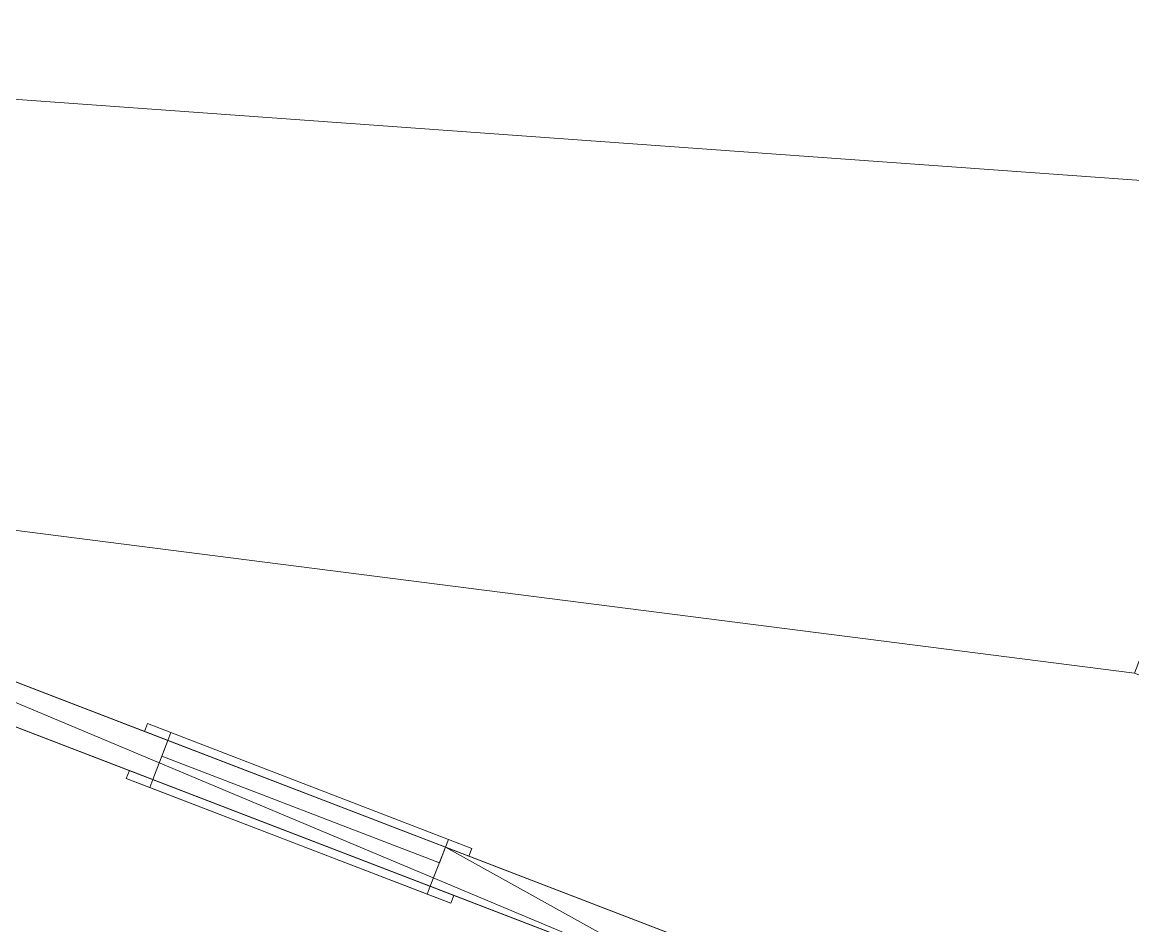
# Model space of a CAD drawing. Header units: metres. Extents: x 27.2 to 60.1, y 41.5 to 64.7.
# Drawn here: x 33.471 to 36.833, y 52.161 to 54.897 of the extents above; entities that cross this region are included whole.
import ezdxf

# ---------------------------------------------------------------- set-up
doc = ezdxf.new("R2010")
doc.units = ezdxf.units.M
for name, color, linetype, lineweight in [('A-CLNG', 13, 'Continuous', 13), ('A-DOOR', 31, 'Continuous', 13), ('A-DOOR-FRAM', 31, 'Continuous', 9), ('A-FLOR', 192, 'Continuous', 13), ('A-ROOF', 132, 'Continuous', 13), ('I-WALL', 2, 'Continuous', 13)]:
    doc.layers.add(name, color=color, linetype=linetype, lineweight=lineweight)

# ---------------------------------------------------------------- blocks, each defined once
blk = doc.blocks.new('Single-Flush - 2100mm_900mm-386904-3D View 1')
at = {"layer": 'A-DOOR-FRAM'}
for p, q in [((-0.5262, 0.0635, 2.1762), (0.5262, 0.0635, 2.1762)), ((-0.5262, 0.0635), (-0.5262, 0.0635, 2.1762)), ((0.5262, 0.0635, 2.1762), (0.5262, 0.0635)), ((-0.5262, -0.0635, 2.1762), (-0.5262, -0.0635)), ((-0.5262, -0.0635, 2.1762), (0.5262, -0.0635, 2.1762)), ((0.5262, -0.0635), (0.5262, -0.0635, 2.1762))]:
    blk.add_line(p, q, dxfattribs=at)
at = {"layer": 'A-DOOR', "lineweight": 9, "transparency": 33554682}
mesh = blk.add_polyface(dxfattribs=at)
corners = [(0.45, -0.0127, 2.1), (0.45, -0.0127), (-0.45, -0.0127), (-0.45, -0.0127, 2.1)]
mesh.append_faces([[corners[k] for k in face] for face in [(3, 0, 1, 2)]])
mesh = blk.add_polyface(dxfattribs=at)
corners = [(-0.45, -0.0127, 2.1), (-0.45, -0.0635, 2.1), (0.45, -0.0635, 2.1), (0.45, -0.0127, 2.1)]
mesh.append_faces([[corners[k] for k in face] for face in [(2, 3, 0, 1)]])
mesh = blk.add_polyface(dxfattribs=at)
corners = [(-0.45, -0.0127), (-0.45, -0.0635), (-0.45, -0.0635, 2.1), (-0.45, -0.0127, 2.1)]
mesh.append_faces([[corners[k] for k in face] for face in [(2, 3, 0, 1)]])
mesh = blk.add_polyface(dxfattribs=at)
corners = [(0.45, -0.0127), (0.45, -0.0635), (-0.45, -0.0635), (-0.45, -0.0127)]
mesh.append_faces([[corners[k] for k in face] for face in [(2, 3, 0, 1)]])
mesh = blk.add_polyface(dxfattribs=at)
corners = [(0.45, -0.0127, 2.1), (0.45, -0.0635, 2.1), (0.45, -0.0635), (0.45, -0.0127)]
mesh.append_faces([[corners[k] for k in face] for face in [(2, 3, 0, 1)]])
mesh = blk.add_polyface(dxfattribs=at)
corners = [(0.45, -0.0635, 2.1), (-0.45, -0.0635, 2.1), (-0.45, -0.0635), (0.45, -0.0635)]
mesh.append_faces([[corners[k] for k in face] for face in [(0, 1, 2, 3)]])
at = {"layer": 'A-DOOR-FRAM', "transparency": 33554682}
mesh = blk.add_polyface(dxfattribs=at)
corners = [(0.5262, 0.0889, 2.1762), (0.5262, 0.0889), (0.45, 0.0889), (0.45, 0.0889, 2.1), (-0.45, 0.0889, 2.1), (-0.45, 0.0889), (-0.5262, 0.0889), (-0.5262, 0.0889, 2.1762)]
mesh.append_faces([[corners[k] for k in face] for face in [(3, 0, 1, 2)]], dxfattribs={"vtx0": -1})
mesh.append_faces([[corners[k] for k in face] for face in [(0, 3, 4, 7)]], dxfattribs={"vtx0": -1, "vtx2": -1})
mesh.append_faces([[corners[k] for k in face] for face in [(6, 7, 4, 5)]], dxfattribs={"vtx1": -1})
mesh = blk.add_polyface(dxfattribs=at)
corners = [(-0.5262, 0.0889, 2.1762), (-0.5262, 0.0635, 2.1762), (0.5262, 0.0635, 2.1762), (0.5262, 0.0889, 2.1762)]
mesh.append_faces([[corners[k] for k in face] for face in [(2, 3, 0, 1)]])
mesh = blk.add_polyface(dxfattribs=at)
corners = [(-0.5262, 0.0889), (-0.5262, 0.0635), (-0.5262, 0.0635, 2.1762), (-0.5262, 0.0889, 2.1762)]
mesh.append_faces([[corners[k] for k in face] for face in [(3, 0, 1, 2)]])
mesh = blk.add_polyface(dxfattribs=at)
corners = [(-0.45, 0.0889), (-0.45, 0.0635), (-0.5262, 0.0635), (-0.5262, 0.0889)]
mesh.append_faces([[corners[k] for k in face] for face in [(3, 0, 1, 2)]])
mesh = blk.add_polyface(dxfattribs=at)
corners = [(-0.45, 0.0889, 2.1), (-0.45, 0.0635, 2.1), (-0.45, 0.0635), (-0.45, 0.0889)]
mesh.append_faces([[corners[k] for k in face] for face in [(2, 3, 0, 1)]])
mesh = blk.add_polyface(dxfattribs=at)
corners = [(0.45, 0.0889, 2.1), (0.45, 0.0635, 2.1), (-0.45, 0.0635, 2.1), (-0.45, 0.0889, 2.1)]
mesh.append_faces([[corners[k] for k in face] for face in [(2, 3, 0, 1)]])
mesh = blk.add_polyface(dxfattribs=at)
corners = [(0.45, 0.0889), (0.45, 0.0635), (0.45, 0.0635, 2.1), (0.45, 0.0889, 2.1)]
mesh.append_faces([[corners[k] for k in face] for face in [(2, 3, 0, 1)]])
mesh = blk.add_polyface(dxfattribs=at)
corners = [(0.5262, 0.0889), (0.5262, 0.0635), (0.45, 0.0635), (0.45, 0.0889)]
mesh.append_faces([[corners[k] for k in face] for face in [(3, 0, 1, 2)]])
mesh = blk.add_polyface(dxfattribs=at)
corners = [(0.5262, 0.0889, 2.1762), (0.5262, 0.0635, 2.1762), (0.5262, 0.0635), (0.5262, 0.0889)]
mesh.append_faces([[corners[k] for k in face] for face in [(3, 0, 1, 2)]])
mesh = blk.add_polyface(dxfattribs=at)
corners = [(0.5262, 0.0635, 2.1762), (-0.5262, 0.0635, 2.1762), (-0.5262, 0.0635), (-0.45, 0.0635), (-0.45, 0.0635, 2.1), (0.45, 0.0635, 2.1), (0.45, 0.0635), (0.5262, 0.0635)]
mesh.append_faces([[corners[k] for k in face] for face in [(4, 1, 2, 3)]], dxfattribs={"vtx0": -1})
mesh.append_faces([[corners[k] for k in face] for face in [(1, 4, 5, 0)]], dxfattribs={"vtx0": -1, "vtx2": -1})
mesh.append_faces([[corners[k] for k in face] for face in [(7, 0, 5, 6)]], dxfattribs={"vtx1": -1})
mesh = blk.add_polyface(dxfattribs=at)
corners = [(-0.5262, -0.0635, 2.1762), (0.5262, -0.0635, 2.1762), (0.5262, -0.0635), (0.45, -0.0635), (0.45, -0.0635, 2.1), (-0.45, -0.0635, 2.1), (-0.45, -0.0635), (-0.5262, -0.0635)]
mesh.append_faces([[corners[k] for k in face] for face in [(4, 1, 2, 3)]], dxfattribs={"vtx0": -1})
mesh.append_faces([[corners[k] for k in face] for face in [(1, 4, 5, 0)]], dxfattribs={"vtx0": -1, "vtx2": -1})
mesh.append_faces([[corners[k] for k in face] for face in [(7, 0, 5, 6)]], dxfattribs={"vtx1": -1})
mesh = blk.add_polyface(dxfattribs=at)
corners = [(0.5262, -0.0889, 2.1762), (0.5262, -0.0635, 2.1762), (-0.5262, -0.0635, 2.1762), (-0.5262, -0.0889, 2.1762)]
mesh.append_faces([[corners[k] for k in face] for face in [(2, 3, 0, 1)]])
mesh = blk.add_polyface(dxfattribs=at)
corners = [(-0.5262, -0.0889), (-0.5262, -0.0635), (-0.45, -0.0635), (-0.45, -0.0889)]
mesh.append_faces([[corners[k] for k in face] for face in [(3, 0, 1, 2)]])
mesh = blk.add_polyface(dxfattribs=at)
corners = [(-0.5262, -0.0889, 2.1762), (-0.5262, -0.0635, 2.1762), (-0.5262, -0.0635), (-0.5262, -0.0889)]
mesh.append_faces([[corners[k] for k in face] for face in [(3, 0, 1, 2)]])
mesh = blk.add_polyface(dxfattribs=at)
corners = [(-0.45, -0.0889, 2.1), (-0.45, -0.0635, 2.1), (0.45, -0.0635, 2.1), (0.45, -0.0889, 2.1)]
mesh.append_faces([[corners[k] for k in face] for face in [(2, 3, 0, 1)]])
mesh = blk.add_polyface(dxfattribs=at)
corners = [(-0.45, -0.0889), (-0.45, -0.0635), (-0.45, -0.0635, 2.1), (-0.45, -0.0889, 2.1)]
mesh.append_faces([[corners[k] for k in face] for face in [(2, 3, 0, 1)]])
mesh = blk.add_polyface(dxfattribs=at)
corners = [(0.45, -0.0889), (0.45, -0.0635), (0.5262, -0.0635), (0.5262, -0.0889)]
mesh.append_faces([[corners[k] for k in face] for face in [(3, 0, 1, 2)]])
mesh = blk.add_polyface(dxfattribs=at)
corners = [(0.45, -0.0889, 2.1), (0.45, -0.0635, 2.1), (0.45, -0.0635), (0.45, -0.0889)]
mesh.append_faces([[corners[k] for k in face] for face in [(3, 0, 1, 2)]])
mesh = blk.add_polyface(dxfattribs=at)
corners = [(0.5262, -0.0889), (0.5262, -0.0635), (0.5262, -0.0635, 2.1762), (0.5262, -0.0889, 2.1762)]
mesh.append_faces([[corners[k] for k in face] for face in [(3, 0, 1, 2)]])
mesh = blk.add_polyface(dxfattribs=at)
corners = [(-0.5262, -0.0889, 2.1762), (-0.5262, -0.0889), (-0.45, -0.0889), (-0.45, -0.0889, 2.1), (0.45, -0.0889, 2.1), (0.45, -0.0889), (0.5262, -0.0889), (0.5262, -0.0889, 2.1762)]
mesh.append_faces([[corners[k] for k in face] for face in [(3, 0, 1, 2)]], dxfattribs={"vtx0": -1})
mesh.append_faces([[corners[k] for k in face] for face in [(0, 3, 4, 7)]], dxfattribs={"vtx0": -1, "vtx2": -1})
mesh.append_faces([[corners[k] for k in face] for face in [(6, 7, 4, 5)]], dxfattribs={"vtx1": -1})

msp = doc.modelspace()

# ---------------------------------------------------------------- block references
at = {"layer": 'A-DOOR', "lineweight": 18, "transparency": 33554682, "rotation": 158.9602656360301}
msp.add_blockref('Single-Flush - 2100mm_900mm-386904-3D View 1', (34.309, 52.501, -1), dxfattribs=at)

# ---------------------------------------------------------------- meshes
at = {"layer": 'A-CLNG', "lineweight": 18, "transparency": 33554682}
mesh = msp.add_polyface(dxfattribs=at)
corners = [(43.6382, 51.7785, 1.7072), (43.1462, 50.4995, 1.7072), (36.8382, 52.9259, 1.7072), (38.3541, 56.8927, 1.7072), (33.6389, 58.7083, 1.7072), (31.6663, 53.5856, 1.7072), (40.9291, 50.0226, 1.7072), (40.0144, 47.6446, 1.7072), (44.8678, 45.7898, 1.7072), (46.7056, 50.5986, 1.7072)]
mesh.append_faces([[corners[k] for k in face] for face in [(6, 1, 2, 5)]], dxfattribs={"vtx0": -1, "vtx2": -1})
mesh.append_faces([[corners[k] for k in face] for face in [(7, 8, 1, 6)]], dxfattribs={"vtx1": -1, "vtx2": -1})
mesh.append_faces([[corners[k] for k in face] for face in [(9, 0, 1, 8)]], dxfattribs={"vtx2": -1})
mesh.append_faces([[corners[k] for k in face] for face in [(2, 3, 4, 5)]], dxfattribs={"vtx3": -1})
mesh = msp.add_polyface(dxfattribs=at)
corners = [(43.6382, 51.7785, 1.65), (46.7056, 50.5986, 1.65), (44.8678, 45.7898, 1.65), (40.0144, 47.6446, 1.65), (40.9291, 50.0226, 1.65), (31.6663, 53.5856, 1.65), (33.6389, 58.7083, 1.65), (38.3541, 56.8927, 1.65), (36.8382, 52.9259, 1.65), (43.1462, 50.4995, 1.65)]
mesh.append_faces([[corners[k] for k in face] for face in [(9, 2, 3, 4)]], dxfattribs={"vtx0": -1, "vtx3": -1})
mesh.append_faces([[corners[k] for k in face] for face in [(1, 2, 9, 0)]], dxfattribs={"vtx1": -1})
mesh.append_faces([[corners[k] for k in face] for face in [(8, 9, 4, 5)]], dxfattribs={"vtx1": -1, "vtx3": -1})
mesh.append_faces([[corners[k] for k in face] for face in [(6, 7, 8, 5)]], dxfattribs={"vtx2": -1})
mesh = msp.add_polyface(dxfattribs=at)
corners = [(31.6663, 53.5856, 1.7072), (33.6389, 58.7083, 1.7072), (33.6389, 58.7083, 1.65), (31.6663, 53.5856, 1.65)]
mesh.append_faces([[corners[k] for k in face] for face in [(0, 1, 2, 3)]])
mesh = msp.add_polyface(dxfattribs=at)
corners = [(40.9291, 50.0226, 1.7072), (31.6663, 53.5856, 1.7072), (31.6663, 53.5856, 1.65), (40.9291, 50.0226, 1.65)]
mesh.append_faces([[corners[k] for k in face] for face in [(0, 1, 2, 3)]])
mesh = msp.add_polyface(dxfattribs=at)
corners = [(31.6207, 53.4671, 1.7072), (30.8236, 51.397, 1.7072), (34.7695, 49.8971, 1.7072), (35.5517, 51.955, 1.7072)]
mesh.append_faces([[corners[k] for k in face] for face in [(2, 3, 0, 1)]])
mesh = msp.add_polyface(dxfattribs=at)
corners = [(31.6207, 53.4671, 1.65), (35.5517, 51.955, 1.65), (34.7695, 49.8971, 1.65), (30.8236, 51.397, 1.65)]
mesh.append_faces([[corners[k] for k in face] for face in [(2, 3, 0, 1)]])
mesh = msp.add_polyface(dxfattribs=at)
corners = [(31.6207, 53.4671, 1.7072), (35.5517, 51.955, 1.7072), (35.5517, 51.955, 1.65), (31.6207, 53.4671, 1.65)]
mesh.append_faces([[corners[k] for k in face] for face in [(3, 0, 1, 2)]])
at = {"layer": 'A-FLOR', "lineweight": 18, "transparency": 33554682}
mesh = msp.add_polyface(dxfattribs=at)
corners = [(59.9689, 52.7515, -0.95), (55.7742, 41.5806, -0.95), (30.6362, 51.0199, -0.95), (32.0423, 54.7646, -0.95), (30.3759, 55.3904, -0.95), (30.9279, 56.7992, -0.95), (27.3525, 58.1999, -0.95), (29.8423, 64.5553, -0.95), (31.7114, 63.841, -0.95), (31.6133, 63.5878, -0.95)]
mesh.append_faces([[corners[k] for k in face] for face in [(9, 6, 7, 8)]], dxfattribs={"vtx0": -1})
mesh.append_faces([[corners[k] for k in face] for face in [(5, 6, 9)]], dxfattribs={"vtx1": -1, "vtx2": -1})
mesh.append_faces([[corners[k] for k in face] for face in [(9, 0, 3, 5)]], dxfattribs={"vtx1": -1, "vtx2": -1, "vtx3": -1})
mesh.append_faces([[corners[k] for k in face] for face in [(1, 2, 3, 0), (3, 4, 5)]], dxfattribs={"vtx2": -1})
mesh = msp.add_polyface(dxfattribs=at)
corners = [(59.9689, 52.7515, -0.9), (31.6133, 63.5878, -0.9), (31.7114, 63.841, -0.9), (29.8423, 64.5553, -0.9), (27.3525, 58.1999, -0.9), (30.9279, 56.7992, -0.9), (30.3759, 55.3904, -0.9), (32.0423, 54.7646, -0.9), (30.6362, 51.0199, -0.9), (55.7742, 41.5806, -0.9)]
mesh.append_faces([[corners[k] for k in face] for face in [(3, 1, 2)]], dxfattribs={"vtx0": -1})
mesh.append_faces([[corners[k] for k in face] for face in [(1, 5, 7, 0)]], dxfattribs={"vtx0": -1, "vtx1": -1, "vtx2": -1})
mesh.append_faces([[corners[k] for k in face] for face in [(1, 3, 4, 5)]], dxfattribs={"vtx0": -1, "vtx3": -1})
mesh.append_faces([[corners[k] for k in face] for face in [(6, 7, 5)]], dxfattribs={"vtx1": -1})
mesh.append_faces([[corners[k] for k in face] for face in [(7, 8, 9, 0)]], dxfattribs={"vtx3": -1})
mesh = msp.add_polyface(dxfattribs=at)
corners = [(59.9689, 52.7515, -0.95), (31.6133, 63.5878, -0.95), (31.6133, 63.5878, -0.9), (59.9689, 52.7515, -0.9)]
mesh.append_faces([[corners[k] for k in face] for face in [(0, 1, 2, 3)]])
at = {"layer": 'A-ROOF', "lineweight": 18, "transparency": 33554682}
mesh = msp.add_polyface(dxfattribs=at)
corners = [(55.6558, 41.4984, 2.17), (30.6913, 50.9674, 2.17), (35.0472, 62.2797, 2.17), (60.0398, 52.8835, 2.17)]
mesh.append_faces([[corners[k] for k in face] for face in [(0, 1, 2, 3)]])
mesh = msp.add_polyface(dxfattribs=at)
corners = [(30.6913, 50.9674, 2.27), (55.6558, 41.4984, 2.27), (60.0398, 52.8835, 2.27), (35.0472, 62.2797, 2.27)]
mesh.append_faces([[corners[k] for k in face] for face in [(3, 0, 1, 2)]])
mesh = msp.add_polyface(dxfattribs=at)
corners = [(30.6913, 50.9674, 2.17), (30.6913, 50.9674, 2.27), (35.0472, 62.2797, 2.27), (35.0472, 62.2797, 2.17)]
mesh.append_faces([[corners[k] for k in face] for face in [(1, 2, 3, 0)]])
mesh = msp.add_polyface(dxfattribs=at)
corners = [(35.0472, 62.2797, 2.17), (35.0472, 62.2797, 2.27), (60.0398, 52.8835, 2.27), (60.0398, 52.8835, 2.17)]
mesh.append_faces([[corners[k] for k in face] for face in [(1, 2, 3, 0)]])
at = {"layer": 'I-WALL', "lineweight": 18, "transparency": 33554682}
mesh = msp.add_polyface(dxfattribs=at)
corners = [(34.8869, 62.1703, -1), (33.0554, 57.4138, -1), (33.0554, 57.4138, 1.2), (32.696, 56.4806, 1.2), (32.696, 56.4806, -1), (32.0875, 54.9002, -1), (32.0144, 54.7105, -1), (30.583, 50.9931, -1), (30.583, 50.9931, 3.535), (32.0144, 54.7105, 3.535), (32.0875, 54.9002, 3.535), (34.8994, 62.2027, 3.535), (34.9724, 62.3923, 3.535), (34.9724, 62.3923, 2.52), (34.96, 62.36, 2.52), (34.8869, 62.1703, 2.52), (34.8869, 62.1703, -0.95)]
mesh.append_faces([[corners[k] for k in face] for face in [(9, 6, 7, 8)]], dxfattribs={"vtx0": -1})
mesh.append_faces([[corners[k] for k in face] for face in [(11, 15, 2), (3, 6, 9)]], dxfattribs={"vtx0": -1, "vtx1": -1, "vtx2": -1})
mesh.append_faces([[corners[k] for k in face] for face in [(2, 15, 16, 1), (14, 11, 12), (11, 14, 15), (3, 9, 10), (2, 10, 11)]], dxfattribs={"vtx0": -1, "vtx2": -1})
mesh.append_faces([[corners[k] for k in face] for face in [(5, 6, 3), (2, 3, 10)]], dxfattribs={"vtx1": -1, "vtx2": -1})
mesh.append_faces([[corners[k] for k in face] for face in [(16, 0, 1), (12, 13, 14), (3, 4, 5)]], dxfattribs={"vtx2": -1})
mesh = msp.add_polyface(dxfattribs=at)
corners = [(30.6571, 50.9646, 3.535), (35.0464, 62.3636, 3.535), (34.9724, 62.3923, 3.535), (34.8994, 62.2027, 3.535), (32.0875, 54.9002, 3.535), (32.0144, 54.7105, 3.535), (30.583, 50.9931, 3.535)]
mesh.append_faces([[corners[k] for k in face] for face in [(0, 4, 5, 6), (3, 1, 2)]], dxfattribs={"vtx0": -1})
mesh.append_faces([[corners[k] for k in face] for face in [(4, 0, 1, 3)]], dxfattribs={"vtx0": -1, "vtx2": -1})
mesh = msp.add_polyface(dxfattribs=at)
corners = [(33.1295, 57.3853, 1.2), (33.1295, 57.3853, -1), (33.6389, 58.7083, -1), (33.6845, 58.8268, -1), (34.9612, 62.1424, -1), (34.9612, 62.1424, 2.52), (35.0464, 62.3636, 2.52), (35.0464, 62.3636, 3.535), (30.6571, 50.9646, 3.535), (30.6571, 50.9646, -1), (30.6655, 50.9864, -1), (30.8236, 51.397, -1), (31.6207, 53.4671, -1), (31.6663, 53.5856, -1), (32.7701, 56.4521, -1), (32.7701, 56.4521, 1.2)]
mesh.append_faces([[corners[k] for k in face] for face in [(12, 8, 11), (13, 8, 12), (8, 15, 7), (0, 7, 15)]], dxfattribs={"vtx0": -1, "vtx1": -1})
mesh.append_faces([[corners[k] for k in face] for face in [(8, 13, 15), (0, 5, 7), (0, 3, 5)]], dxfattribs={"vtx0": -1, "vtx1": -1, "vtx2": -1})
mesh.append_faces([[corners[k] for k in face] for face in [(14, 15, 13), (4, 5, 3), (6, 7, 5)]], dxfattribs={"vtx1": -1})
mesh.append_faces([[corners[k] for k in face] for face in [(10, 11, 8), (2, 3, 0)]], dxfattribs={"vtx1": -1, "vtx2": -1})
mesh.append_faces([[corners[k] for k in face] for face in [(8, 9, 10), (0, 1, 2)]], dxfattribs={"vtx2": -1})
mesh = msp.add_polyface(dxfattribs=at)
corners = [(32.7701, 56.4521, -1), (31.6663, 53.5856, -1), (31.6207, 53.4671, -1), (30.8236, 51.397, -1), (30.6655, 50.9864, -1), (30.6571, 50.9646, -1), (30.583, 50.9931, -1), (32.0144, 54.7105, -1), (32.0875, 54.9002, -1), (32.696, 56.4806, -1), (34.9612, 62.1424, -1), (33.6845, 58.8268, -1), (33.6389, 58.7083, -1), (33.1295, 57.3853, -1), (33.0554, 57.4138, -1), (34.8869, 62.1703, -1)]
mesh.append_faces([[corners[k] for k in face] for face in [(14, 12, 13)]], dxfattribs={"vtx0": -1})
mesh.append_faces([[corners[k] for k in face] for face in [(7, 2, 6)]], dxfattribs={"vtx0": -1, "vtx1": -1})
mesh.append_faces([[corners[k] for k in face] for face in [(3, 4, 6, 2)]], dxfattribs={"vtx1": -1, "vtx2": -1})
mesh.append_faces([[corners[k] for k in face] for face in [(1, 2, 7, 8), (11, 12, 14, 15)]], dxfattribs={"vtx1": -1, "vtx3": -1})
mesh.append_faces([[corners[k] for k in face] for face in [(4, 5, 6), (15, 10, 11)]], dxfattribs={"vtx2": -1})
mesh.append_faces([[corners[k] for k in face] for face in [(8, 9, 0, 1)]], dxfattribs={"vtx3": -1})
mesh = msp.add_polyface(dxfattribs=at)
corners = [(31.6663, 53.5856, -1), (33.9118, 52.7219, -1), (33.8662, 52.6033, -1), (31.6207, 53.4671, -1), (38.0045, 51.1476, -1), (40.8106, 50.0682, -1), (40.765, 49.9497, -1), (37.9589, 51.029, -1), (34.7518, 52.3988, -1), (37.1645, 51.4707, -1), (37.1189, 51.3521, -1), (36.9458, 51.4187, -1), (36.8273, 51.4643, -1), (35.6702, 51.9094, -1), (35.5517, 51.955, -1), (34.7062, 52.2802, -1)]
mesh.append_faces([[corners[k] for k in face] for face in [(0, 1, 2, 3), (4, 5, 6, 7)]])
mesh.append_faces([[corners[k] for k in face] for face in [(10, 11, 9)]], dxfattribs={"vtx1": -1})
mesh.append_faces([[corners[k] for k in face] for face in [(12, 13, 9, 11)]], dxfattribs={"vtx1": -1, "vtx2": -1})
mesh.append_faces([[corners[k] for k in face] for face in [(13, 14, 8, 9)]], dxfattribs={"vtx1": -1, "vtx3": -1})
mesh.append_faces([[corners[k] for k in face] for face in [(14, 15, 8)]], dxfattribs={"vtx2": -1})
mesh = msp.add_polyface(dxfattribs=at)
corners = [(40.8106, 50.0682, 1.65), (31.6663, 53.5856, 1.65), (31.6207, 53.4671, 1.65), (35.5517, 51.955, 1.65), (35.6702, 51.9094, 1.65), (36.8273, 51.4643, 1.65), (36.9458, 51.4187, 1.65), (40.765, 49.9497, 1.65)]
mesh.append_faces([[corners[k] for k in face] for face in [(4, 0, 1, 3)]], dxfattribs={"vtx0": -1, "vtx2": -1})
mesh.append_faces([[corners[k] for k in face] for face in [(2, 3, 1)]], dxfattribs={"vtx1": -1})
mesh.append_faces([[corners[k] for k in face] for face in [(5, 6, 0, 4)]], dxfattribs={"vtx1": -1, "vtx2": -1})
mesh.append_faces([[corners[k] for k in face] for face in [(6, 7, 0)]], dxfattribs={"vtx2": -1})
mesh = msp.add_polyface(dxfattribs=at)
corners = [(37.1645, 51.4707, 1.1), (37.1645, 51.4707, -1), (34.7518, 52.3988, -1), (34.7518, 52.3988, 1.1), (33.9118, 52.7219, 1.1), (33.9118, 52.7219, -1), (31.6663, 53.5856, -1), (31.6663, 53.5856, 1.65), (40.8106, 50.0682, 1.65), (40.8106, 50.0682, -1), (38.0045, 51.1476, -1), (38.0045, 51.1476, 1.1), (40.0578, 50.3577, 1.15), (38.8445, 50.8245, 1.15), (38.8445, 50.8245, 0.15), (40.0578, 50.3577, 0.15)]
mesh.append_faces([[corners[k] for k in face] for face in [(15, 9, 14), (10, 14, 9), (4, 7, 3)]], dxfattribs={"vtx0": -1, "vtx1": -1})
mesh.append_faces([[corners[k] for k in face] for face in [(13, 11, 8), (0, 3, 7)]], dxfattribs={"vtx0": -1, "vtx1": -1, "vtx2": -1})
mesh.append_faces([[corners[k] for k in face] for face in [(14, 10, 11, 13), (8, 12, 13), (8, 11, 0), (0, 7, 8)]], dxfattribs={"vtx0": -1, "vtx2": -1})
mesh.append_faces([[corners[k] for k in face] for face in [(8, 9, 15, 12)]], dxfattribs={"vtx1": -1, "vtx3": -1})
mesh.append_faces([[corners[k] for k in face] for face in [(0, 1, 2, 3), (4, 5, 6, 7)]], dxfattribs={"vtx3": -1})
mesh = msp.add_polyface(dxfattribs=at)
corners = [(34.7062, 52.2802, -1), (35.5517, 51.955, -1), (35.6702, 51.9094, -1), (36.8273, 51.4643, -1), (36.9458, 51.4187, -1), (37.1189, 51.3521, -1), (37.1189, 51.3521, 1.1), (37.9589, 51.029, 1.1), (37.9589, 51.029, -1), (40.765, 49.9497, -1), (40.765, 49.9497, 1.65), (36.9458, 51.4187, 1.65), (36.8273, 51.4643, 1.65), (35.6702, 51.9094, 1.65), (35.5517, 51.955, 1.65), (31.6207, 53.4671, 1.65), (31.6207, 53.4671, -1), (33.8662, 52.6033, -1), (33.8662, 52.6033, 1.1), (34.7062, 52.2802, 1.1), (40.0122, 50.2392, 1.15), (40.0122, 50.2392, 0.15), (38.7989, 50.7059, 0.15), (38.7989, 50.7059, 1.15)]
mesh.append_faces([[corners[k] for k in face] for face in [(1, 19, 0)]], dxfattribs={"vtx0": -1})
mesh.append_faces([[corners[k] for k in face] for face in [(13, 6, 12), (22, 9, 21), (9, 22, 8)]], dxfattribs={"vtx0": -1, "vtx1": -1})
mesh.append_faces([[corners[k] for k in face] for face in [(6, 13, 2), (13, 19, 2), (11, 7, 23)]], dxfattribs={"vtx0": -1, "vtx1": -1, "vtx2": -1})
mesh.append_faces([[corners[k] for k in face] for face in [(19, 1, 2), (14, 18, 19), (21, 9, 10, 20), (11, 6, 7), (23, 10, 11), (6, 3, 4)]], dxfattribs={"vtx0": -1, "vtx2": -1})
mesh.append_faces([[corners[k] for k in face] for face in [(5, 6, 4)]], dxfattribs={"vtx1": -1})
mesh.append_faces([[corners[k] for k in face] for face in [(14, 15, 18), (13, 14, 19), (2, 3, 6), (11, 12, 6), (23, 20, 10)]], dxfattribs={"vtx1": -1, "vtx2": -1})
mesh.append_faces([[corners[k] for k in face] for face in [(7, 8, 22, 23)]], dxfattribs={"vtx1": -1, "vtx3": -1})
mesh.append_faces([[corners[k] for k in face] for face in [(16, 17, 18, 15)]], dxfattribs={"vtx2": -1})
mesh = msp.add_polyface(dxfattribs=at)
corners = [(33.8662, 52.6033, 1.1), (33.8662, 52.6033, -1), (33.9118, 52.7219, -1), (33.9118, 52.7219, 1.1)]
mesh.append_faces([[corners[k] for k in face] for face in [(3, 0, 1, 2)]])
mesh = msp.add_polyface(dxfattribs=at)
corners = [(34.7062, 52.2802, 1.1), (33.8662, 52.6033, 1.1), (33.9118, 52.7219, 1.1), (34.7518, 52.3988, 1.1)]
mesh.append_faces([[corners[k] for k in face] for face in [(3, 0, 1, 2)]])
mesh = msp.add_polyface(dxfattribs=at)
corners = [(34.7062, 52.2802, -1), (34.7062, 52.2802, 1.1), (34.7518, 52.3988, 1.1), (34.7518, 52.3988, -1)]
mesh.append_faces([[corners[k] for k in face] for face in [(0, 1, 2, 3)]])

doc.saveas('drawing.dxf')
